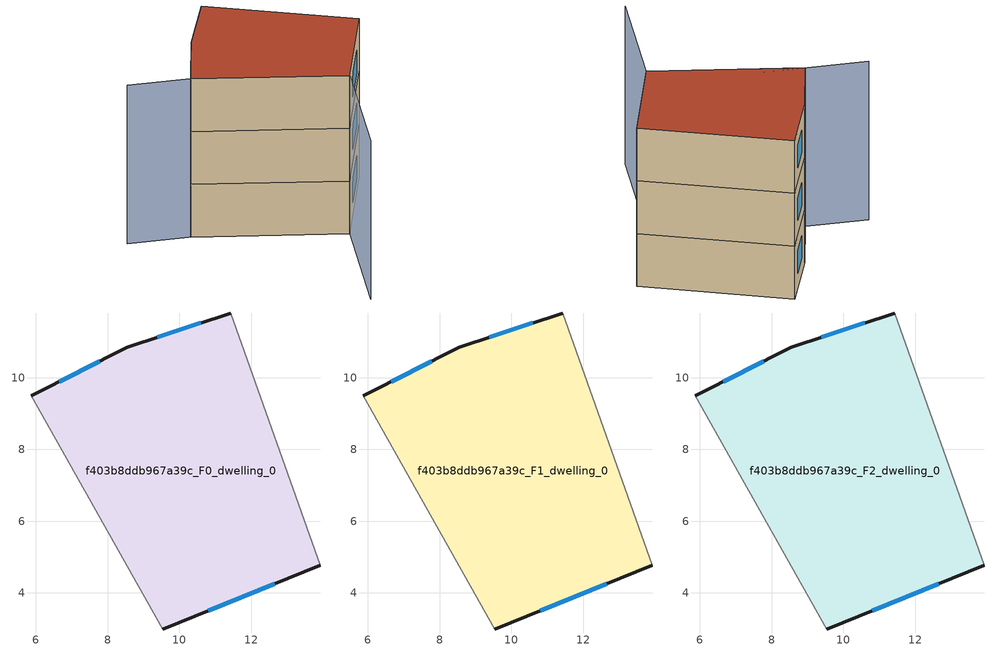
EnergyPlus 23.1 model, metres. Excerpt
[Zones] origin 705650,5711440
f403b8ddb967a39c_F0_dwelling_0
 floor ground (EU_floor_Construction): 11.43,11.8 13.92,4.77 9.54,3 5.88,9.5 8.56,10.85 z0
 wall outside (EU_wall_Construction): 11.43,11.8 8.56,10.85 5.88,9.5 / 9.54,3 13.92,4.77 z0:3
 wall adiabatic (EU_wall_Construction): 5.88,9.5 9.54,3 / 13.92,4.77 11.43,11.8 z0:3
 window (EU_Window_Construction): 7.78,10.46 6.65,9.89 / 10.6,11.53 9.39,11.13 / 10.81,3.51 12.66,4.25 z0.87:2.13
f403b8ddb967a39c_F1_dwelling_0
 floor to f403b8ddb967a39c_F0_dwelling_0 (EU_floor_Construction): 11.43,11.8 13.92,4.77 9.54,3 5.88,9.5 8.55,10.85 z3
 wall outside (EU_wall_Construction): 11.43,11.8 8.56,10.85 5.88,9.5 / 9.54,3 13.92,4.77 z3:6
 wall adiabatic (EU_wall_Construction): 5.88,9.5 9.54,3 / 13.92,4.77 11.43,11.8 z3:6
 window (EU_Window_Construction): 7.78,10.46 6.65,9.89 / 10.6,11.53 9.39,11.13 / 10.81,3.51 12.66,4.25 z3.87:5.13
f403b8ddb967a39c_F2_dwelling_0
 floor to f403b8ddb967a39c_F1_dwelling_0 (EU_floor_Construction): 11.43,11.8 13.92,4.77 9.54,3 5.88,9.5 8.55,10.85 z6
 wall outside (EU_wall_Construction): 11.43,11.8 8.56,10.85 5.88,9.5 / 9.54,3 13.92,4.77 z6:9
 wall adiabatic (EU_wall_Construction): 5.88,9.5 9.54,3 / 13.92,4.77 11.43,11.8 z6:9
 window (EU_Window_Construction): 7.78,10.46 6.65,9.89 / 10.6,11.53 9.39,11.13 / 10.81,3.51 12.66,4.25 z6.87:8.13
 roof outside (EU_roof_Construction): 13.92,4.77 11.43,11.8 8.56,10.85 5.88,9.5 9.54,3 z9
shading: 4.03,11.88 10.41,3.67 / 10.41,3.67 5.24,-0.34 z0:9
[Building]
EU S2 Campaign: North Axis=0; Terrain=City; Solar Distribution=FullExterior
[Site:Location]
London: Latitude=51.5; Longitude=-0.5; Time Zone=0; Elevation=25
[SizingPeriod:WeatherFileDays]
AnnualSizingPeriod: Begin Month=1; Begin Day of Month=1; End Month=12; End Day of Month=31; Day of Week for Start Day=Monday; Use Weather File Daylight Saving Period=No; Use Weather File Rain and Snow Indicators=No
[MATERIAL]
EU_InternalMass_Material: Roughness=MediumRough; Thickness=0.1; Conductivity=1; Density=1800; Specific Heat=900; Thermal Absorptance=0.9; Solar Absorptance=0.7; Visible Absorptance=0.7
[MATERIAL:NOMASS] Roughness=MediumRough; Thermal Absorptance=0.9; Solar Absorptance=0.7; Visible Absorptance=0.7
Name | Thermal Resistance
EU_wall_NoMass | 0.724719
EU_roof_NoMass | 2.98947
EU_floor_NoMass | 2.39157
[WINDOWMATERIAL:SIMPLEGLAZINGSYSTEM]
EU_Window_SimpleGlazing: UFactor=2.63425; Solar Heat Gain Coefficient=0.76; Visible Transmittance=0.76
[CONSTRUCTION]
EU_wall_Construction: EU_wall_NoMass
EU_roof_Construction: EU_roof_NoMass
EU_floor_Construction: EU_floor_NoMass
EU_Window_Construction: EU_Window_SimpleGlazing
EU_InternalMass_Construction: EU_InternalMass_Material
[ZONE] Type=1; Multiplier=1; Ceiling Height=autocalculate; Volume=121.737; Floor Area=autocalculate; Part of Total Floor Area=Yes
f403b8ddb967a39c_F0_dwelling_0; f403b8ddb967a39c_F1_dwelling_0; f403b8ddb967a39c_F2_dwelling_0
[INTERNALMASS] Construction=EU_InternalMass_Construction; Surface Area=40.5789
Name | Zone or ZoneList
f403b8ddb967a39c_F0_dwelling_0_EU_InternalMass | f403b8ddb967a39c_F0_dwelling_0
f403b8ddb967a39c_F1_dwelling_0_EU_InternalMass | f403b8ddb967a39c_F1_dwelling_0
f403b8ddb967a39c_F2_dwelling_0_EU_InternalMass | f403b8ddb967a39c_F2_dwelling_0
[OTHEREQUIPMENT] Fuel Type=Electricity; Design Level Calculation Method=Watts/Area; Power per Zone Floor Area=1; Fraction Latent=0; Fraction Radiant=0; Fraction Lost=0; Carbon Dioxide Generation Rate=0; EndUse Subcategory=EU_Step8_InternalGains
Name | Zone or ZoneList or Space or SpaceList | Schedule
EU_Step8_InternalGain_f403b8ddb967a39c_F0_dwelling_0_f000 | f403b8ddb967a39c_F0_dwelling_0 | EU_Step8_GainSchedule_f403b8ddb967a39c_F0_dwelling_0_f000
EU_Step8_InternalGain_f403b8ddb967a39c_F1_dwelling_0_f000 | f403b8ddb967a39c_F1_dwelling_0 | EU_Step8_GainSchedule_f403b8ddb967a39c_F1_dwelling_0_f000
EU_Step8_InternalGain_f403b8ddb967a39c_F2_dwelling_0_f000 | f403b8ddb967a39c_F2_dwelling_0 | EU_Step8_GainSchedule_f403b8ddb967a39c_F2_dwelling_0_f000
[ZONEVENTILATION:DESIGNFLOWRATE] Schedule=EU_AlwaysOn; Design Flow Rate Calculation Method=AirChanges/Hour; Air Changes per Hour=0.418135; Ventilation Type=Natural; Fan Pressure Rise=0; Fan Total Efficiency=1; Constant Term Coefficient=1; Temperature Term Coefficient=0; Velocity Term Coefficient=0; Velocity Squared Term Coefficient=0; Minimum Indoor Temperature=-100; Maximum Indoor Temperature=100; Delta Temperature=-100; Minimum Outdoor Temperature=-100; Maximum Outdoor Temperature=100; Maximum Wind Speed=40
Name | Zone or ZoneList or Space or SpaceList
EU_ConstantAir_f403b8ddb967a39c_F0_dwelling_0 | f403b8ddb967a39c_F0_dwelling_0
EU_ConstantAir_f403b8ddb967a39c_F1_dwelling_0 | f403b8ddb967a39c_F1_dwelling_0
EU_ConstantAir_f403b8ddb967a39c_F2_dwelling_0 | f403b8ddb967a39c_F2_dwelling_0
[HVACTEMPLATE:THERMOSTAT] Constant Heating Setpoint=20; Constant Cooling Setpoint=50
EU_HeatOnly_f403b8ddb967a39c_F0_dwelling_0; EU_HeatOnly_f403b8ddb967a39c_F1_dwelling_0; EU_HeatOnly_f403b8ddb967a39c_F2_dwelling_0
[HVACTEMPLATE:ZONE:IDEALLOADSAIRSYSTEM] System Availability Schedule=EU_AlwaysOn; Maximum Heating Supply Air Temperature=50; Minimum Cooling Supply Air Temperature=13; Maximum Heating Supply Air Humidity Ratio=0.0156; Minimum Cooling Supply Air Humidity Ratio=0.0077; Heating Limit=NoLimit; Cooling Limit=NoLimit; Heating Availability Schedule=EU_AlwaysOn; Cooling Availability Schedule=EU_CoolingOff; Dehumidification Control Type=ConstantSensibleHeatRatio; Cooling Sensible Heat Ratio=0.7; Dehumidification Setpoint=60; Humidification Control Type=None; Humidification Setpoint=30; Outdoor Air Method=None; Outdoor Air Flow Rate per Person=0.00944; Outdoor Air Flow Rate per Zone Floor Area=0; Outdoor Air Flow Rate per Zone=0; Demand Controlled Ventilation Type=None; Outdoor Air Economizer Type=NoEconomizer; Heat Recovery Type=None; Sensible Heat Recovery Effectiveness=0.7; Latent Heat Recovery Effectiveness=0.65
Name | Template Thermostat
f403b8ddb967a39c_F0_dwelling_0 | EU_HeatOnly_f403b8ddb967a39c_F0_dwelling_0
f403b8ddb967a39c_F1_dwelling_0 | EU_HeatOnly_f403b8ddb967a39c_F1_dwelling_0
f403b8ddb967a39c_F2_dwelling_0 | EU_HeatOnly_f403b8ddb967a39c_F2_dwelling_0
[SIZING:ZONE] Zone Cooling Design Supply Air Temperature Input Method=SupplyAirTemperature; Zone Cooling Design Supply Air Temperature=13; Zone Heating Design Supply Air Temperature Input Method=SupplyAirTemperature; Zone Heating Design Supply Air Temperature=50; Zone Cooling Design Supply Air Humidity Ratio=0.008; Zone Heating Design Supply Air Humidity Ratio=0.008; Cooling Design Air Flow Method=DesignDay; Cooling Design Air Flow Rate=0; Cooling Minimum Air Flow per Zone Floor Area=0.000762; Cooling Minimum Air Flow=0; Cooling Minimum Air Flow Fraction=0.2; Heating Design Air Flow Method=DesignDay; Heating Design Air Flow Rate=0; Heating Maximum Air Flow per Zone Floor Area=0.002032; Heating Maximum Air Flow=0.141576; Heating Maximum Air Flow Fraction=0.3; Account for Dedicated Outdoor Air System=No; Dedicated Outdoor Air System Control Strategy=NeutralSupplyAir; Dedicated Outdoor Air Low Setpoint Temperature for Design=autosize; Dedicated Outdoor Air High Setpoint Temperature for Design=autosize; Zone Load Sizing Method=Sensible Load Only No Latent Load; Zone Latent Cooling Design Supply Air Humidity Ratio Input Method=HumidityRatioDifference; Zone Cooling Design Supply Air Humidity Ratio Difference=0.005; Zone Latent Heating Design Supply Air Humidity Ratio Input Method=HumidityRatioDifference; Zone Humidification Design Supply Air Humidity Ratio Difference=0.005
f403b8ddb967a39c_F0_dwelling_0; f403b8ddb967a39c_F1_dwelling_0; f403b8ddb967a39c_F2_dwelling_0
[SCHEDULE:CONSTANT]
Name | Hourly Value
EU_AlwaysOn | 1
EU_CoolingOff | 0
[SCHEDULE:FILE] Column Number=1; Rows to Skip at Top=0; Number of Hours of Data=8760; Column Separator=Comma; Interpolate to Timestep=No; Minutes per Item=60; Adjust Schedule for Daylight Savings=Yes
Name | File
EU_Step8_GainSchedule_f403b8ddb967a39c_F0_dwelling_0_f000 | ../../schedules/f403b8ddb967a39c/f403b8ddb967a39c_F0_dwelling_0_f000_gain.csv
EU_Step8_GainSchedule_f403b8ddb967a39c_F1_dwelling_0_f000 | ../../schedules/f403b8ddb967a39c/f403b8ddb967a39c_F1_dwelling_0_f000_gain.csv
EU_Step8_GainSchedule_f403b8ddb967a39c_F2_dwelling_0_f000 | ../../schedules/f403b8ddb967a39c/f403b8ddb967a39c_F2_dwelling_0_f000_gain.csv
